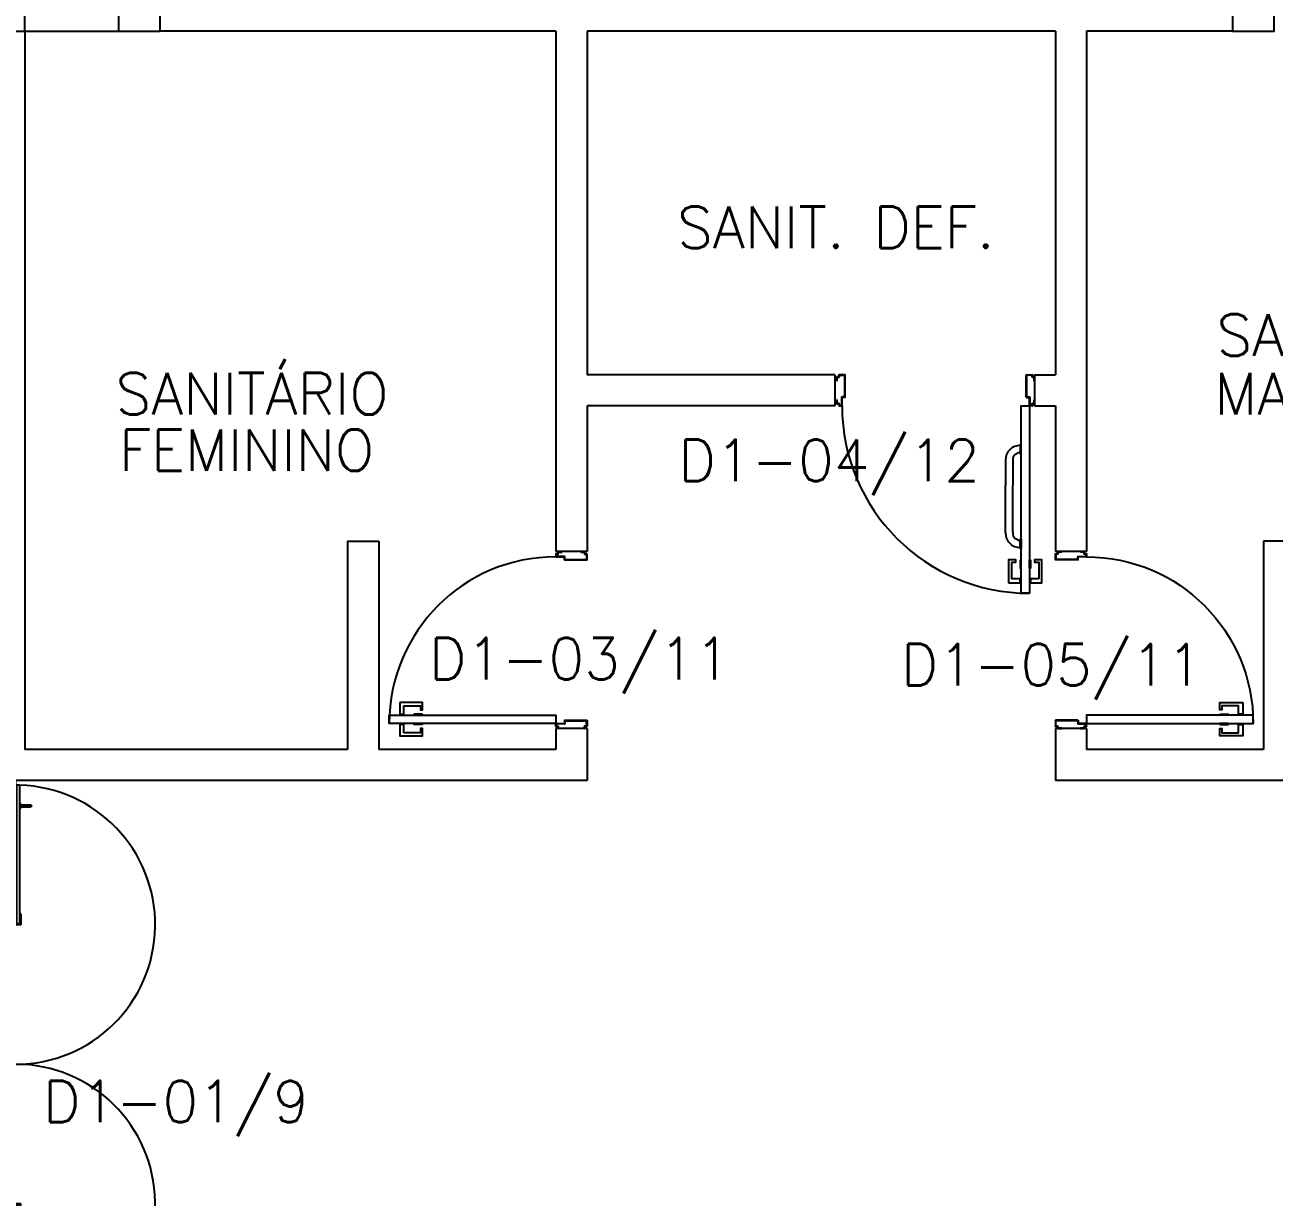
# Model space of a CAD drawing. Header units: millimetres. Extents: x 2801 to 3319, y 1187 to 1422.
# Drawn here: x 3045.72 to 3051.72, y 1261.8 to 1267.43 of the extents above; entities that cross this region are included whole.
import ezdxf

# ---------------------------------------------------------------- set-up
doc = ezdxf.new("R2010")
doc.units = ezdxf.units.MM
for name, color, linetype in [('AR-ALV', 2, 'Continuous'), ('AR-ESTC', 3, 'Continuous'), ('AR-PORTA', 1, 'Continuous'), ('AR-VIDRO', 1, 'Continuous'), ('ENDEREÇO', 2, 'Continuous'), ('maçaneta', 1, 'Continuous'), ('montantes', 1, 'Continuous'), ('mov', 1, 'Continuous'), ('PM-PERFIL U-C', 2, 'Continuous'), ('PM-PUXADOR-V', 1, 'Continuous'), ('pm1', 2, 'Continuous'), ('pm2', 2, 'Continuous'), ('TEXTO', 2, 'Continuous')]:
    doc.layers.add(name, color=color, linetype=linetype)
doc.styles.add('UNB-100', font='simplex.shx', dxfattribs={"height": 0.2})
doc.styles.add('UNB1-100', font='simplex.shx', dxfattribs={"height": 0.2})

# ---------------------------------------------------------------- blocks, each defined once
blk = doc.blocks.new('PV1')
at = {"layer": 'AR-VIDRO'}
for p, q in [((0.6825, 0.02), (0.005, 0.02)), ((0.6825, 0.005), (0.005, 0.005)), ((0.0215, 0.0443), (0.0215, 0.0293)), ((0.0215, 0.0443), (0.6875, 0.0443)), ((0.0215, 0.0293), (0.6875, 0.0293)), ((2.7035, 0.0443), (2.0375, 0.0443)), ((2.7035, 0.0293), (2.0375, 0.0293)), ((2.0425, 0.02), (2.72, 0.02)), ((2.0425, 0.005), (2.72, 0.005)), ((2.7035, 0.0443), (2.7035, 0.0293))]:
    blk.add_line(p, q, dxfattribs=at)
at = {"layer": 'maçaneta'}
for p, q in [((0.1165, 0.0993), (0.1265, 0.0993)), ((0.1165, 0.0493), (0.1165, 0.0993)), ((0.1265, 0.0493), (0.1265, 0.0993)), ((2.5985, 0.0493), (2.5985, 0.0993)), ((2.6085, 0.0993), (2.5985, 0.0993)), ((2.6085, 0.0493), (2.6085, 0.0993)), ((0.1115, 0.0443), (0.1115, 0.0493)), ((0.1115, 0.0493), (0.1315, 0.0493)), ((0.1315, 0.0443), (0.1315, 0.0493)), ((2.6135, 0.0493), (2.5935, 0.0493)), ((2.5935, 0.0443), (2.5935, 0.0493)), ((2.6135, 0.0443), (2.6135, 0.0493))]:
    blk.add_line(p, q, dxfattribs=at)
at = {"layer": 'montantes'}
for p, q in [((0, 0), (0, 0.025)), ((0, 0.025), (0.02, 0.025)), ((0, 0), (0.02, 0)), ((0.005, 0.005), (0.005, 0.02)), ((0.02, 0.02), (0.02, 0.025)), ((0.02, 0), (0.02, 0.005)), ((0.6425, 0.0493), (0.6925, 0.0493)), ((0.6425, 0.025), (0.6925, 0.025)), ((0.6875, 0.025), (0.6675, 0.025)), ((0.6675, 0.02), (0.6675, 0.025)), ((0.6675, 0), (0.6675, 0.005)), ((0.6875, 0), (0.6675, 0)), ((0.6825, 0.005), (0.6825, 0.02)), ((0.6875, 0.0443), (0.6875, 0.0293)), ((0.6875, 0), (0.6875, 0.025)), ((0.6925, 0.0493), (0.6925, 0.025)), ((2.0325, 0.0493), (2.0325, 0.025)), ((2.0825, 0.0493), (2.0325, 0.0493)), ((2.0825, 0.025), (2.0325, 0.025)), ((2.0375, 0.0443), (2.0375, 0.0293)), ((2.0375, 0.025), (2.0575, 0.025)), ((2.0375, 0), (2.0375, 0.025)), ((2.0375, 0), (2.0575, 0)), ((2.0425, 0.005), (2.0425, 0.02)), ((2.0575, 0.02), (2.0575, 0.025)), ((2.0575, 0), (2.0575, 0.005)), ((2.705, 0.02), (2.705, 0.025)), ((2.725, 0.025), (2.705, 0.025)), ((2.705, 0), (2.705, 0.005)), ((2.725, 0), (2.705, 0)), ((2.72, 0.005), (2.72, 0.02)), ((2.725, 0), (2.725, 0.025))]:
    blk.add_line(p, q, dxfattribs=at)
for centre in [(0.6925, 0.02), (2.0325, 0.02)]:
    blk.add_circle(centre, 0.005, dxfattribs=at)
for centre, start, end in [((0.6425, 0.0443), 90, 180), ((0.6425, 0.03), 180, 270), ((2.0825, 0.0443), 0, 90), ((2.0825, 0.03), 270, 0)]:
    blk.add_arc(centre, 0.005, start, end, dxfattribs=at)
at = {"layer": 'mov'}
for centre, start, end in [((0.692, 0.025), 0, 178.35472), ((2.033, 0.025), 1.64528, 180)]:
    blk.add_arc(centre, 0.6705, start, end, dxfattribs=at)
blk = doc.blocks.new('PM3')
at = {"layer": 'maçaneta'}
for points in [[(0.02, 0.825), (-0.035, 0.825), (-0.035, 0.715), (0, 0.715), (0, 0.725), (-0.02, 0.725), (-0.02, 0.8035, -0.414214), (-0.0185, 0.805), (0.02, 0.805)], [(0.125, 0.825), (0.07, 0.825), (0.07, 0.805), (0.1085, 0.805, -0.414214), (0.11, 0.8035), (0.11, 0.725), (0.09, 0.725), (0.09, 0.715), (0.125, 0.715)]]:
    blk.add_lwpolyline(points, format="xyb", close=True, dxfattribs=at)
for points in [[(0.02, 0.715), (0.02, 0.755), (0.025, 0.755), (0.025, 0.715)], [(0.07, 0.715), (0.07, 0.755), (0.065, 0.755), (0.065, 0.715)]]:
    blk.add_lwpolyline(points, close=True, dxfattribs=at)
at = {"layer": 'mov'}
blk.add_arc((0.025, 0.075), 0.8, 0, 90, dxfattribs=at)
at = {"layer": 'PM-PERFIL U-C'}
for p, q in [((0, 0.045), (0, 0.0635)), ((0.0015, 0.065), (0.01, 0.065)), ((0.002, 0.063), (0.002, 0.045)), ((0.0105, 0.063), (0.002, 0.063)), ((0.01, 0.065), (0.01, 0.0735)), ((0.0115, 0.075), (0.0235, 0.075)), ((0.012, 0.073), (0.012, 0.0645)), ((0.023, 0.073), (0.012, 0.073)), ((0.023, 0.0335), (0.023, 0.073)), ((0.025, 0.0735), (0.025, 0.034)), ((0.825, 0.0735), (0.825, 0.034)), ((0.8385, 0.075), (0.8265, 0.075)), ((0.827, 0.073), (0.838, 0.073)), ((0.827, 0.0335), (0.827, 0.073)), ((0.838, 0.073), (0.838, 0.0645)), ((0.8395, 0.063), (0.848, 0.063)), ((0.84, 0.065), (0.84, 0.0735)), ((0.8485, 0.065), (0.84, 0.065)), ((0.848, 0.063), (0.848, 0.045)), ((0.85, 0.045), (0.85, 0.0635)), ((0.002, 0.045), (0, 0.045)), ((0.038, 0.032), (0.0245, 0.032)), ((0.0385, 0.034), (0.025, 0.034)), ((0.038, 0.032), (0.038, -0.073)), ((0.04, 0.0325), (0.04, -0.0735)), ((0.81, 0.0325), (0.81, -0.0735)), ((0.8115, 0.034), (0.825, 0.034)), ((0.812, 0.032), (0.8255, 0.032)), ((0.812, 0.032), (0.812, -0.073)), ((0.848, 0.045), (0.85, 0.045)), ((0, -0.045), (0.002, -0.045)), ((0, -0.0635), (0, -0.045)), ((0.002, -0.045), (0.002, -0.063)), ((0.85, -0.045), (0.848, -0.045)), ((0.848, -0.045), (0.848, -0.063)), ((0.85, -0.0635), (0.85, -0.045)), ((0.01, -0.065), (0.0015, -0.065)), ((0.002, -0.063), (0.0105, -0.063)), ((0.01, -0.0735), (0.01, -0.065)), ((0.0385, -0.075), (0.0115, -0.075)), ((0.012, -0.0645), (0.012, -0.073)), ((0.012, -0.073), (0.038, -0.073)), ((0.8115, -0.075), (0.8385, -0.075)), ((0.838, -0.073), (0.812, -0.073)), ((0.838, -0.0645), (0.838, -0.073)), ((0.848, -0.063), (0.8395, -0.063)), ((0.84, -0.0735), (0.84, -0.065)), ((0.84, -0.065), (0.8485, -0.065))]:
    blk.add_line(p, q, dxfattribs=at)
for centre, start, end in [((0.0015, 0.0635), 90, 180), ((0.0115, 0.0735), 90, 180), ((0.0105, 0.0645), 270, 0), ((0.0235, 0.0735), 360, 90), ((0.8265, 0.0735), 90, 180), ((0.8395, 0.0645), 180, 270), ((0.8385, 0.0735), 0, 90), ((0.8485, 0.0635), 0, 90), ((0.0245, 0.0335), 180, 270), ((0.0385, 0.0325), 0, 90), ((0.8115, 0.0325), 90, 180), ((0.8255, 0.0335), 270, 0), ((0.0015, -0.0635), 180, 270), ((0.0115, -0.0735), 180, 270), ((0.0105, -0.0645), 0, 90), ((0.0385, -0.0735), 269.93864, 0), ((0.8115, -0.0735), 180, 270.06136), ((0.8395, -0.0645), 90, 180), ((0.8385, -0.0735), 270, 0), ((0.8485, -0.0635), 270, 0)]:
    blk.add_arc(centre, 0.0015, start, end, dxfattribs=at)
at = {"layer": 'pm1'}
blk.add_lwpolyline([(0.065, 0.875), (0.065, 0.075), (0.025, 0.075), (0.025, 0.875)], close=True, dxfattribs=at)
blk = doc.blocks.new('marco-d')
at = {"layer": 'PM-PERFIL U-C'}
for p, q in [((-0.0135, 0), (-0.0015, 0)), ((-0.025, -0.03), (-0.025, -0.0115)), ((-0.023, -0.03), (-0.025, -0.03)), ((-0.0235, -0.01), (-0.015, -0.01)), ((-0.0145, -0.012), (-0.023, -0.012)), ((-0.023, -0.012), (-0.023, -0.03)), ((-0.015, -0.01), (-0.015, -0.0015)), ((-0.002, -0.002), (-0.013, -0.002)), ((-0.013, -0.002), (-0.013, -0.0105)), ((-0.002, -0.0415), (-0.002, -0.002)), ((0.013, -0.043), (-0.0005, -0.043)), ((0, -0.0015), (0, -0.041)), ((0.0135, -0.041), (0, -0.041)), ((0.013, -0.043), (0.013, -0.148)), ((0.015, -0.0425), (0.015, -0.1485)), ((-0.025, -0.1385), (-0.025, -0.12)), ((-0.025, -0.12), (-0.023, -0.12)), ((-0.023, -0.12), (-0.023, -0.138)), ((-0.015, -0.14), (-0.0235, -0.14)), ((-0.023, -0.138), (-0.0145, -0.138)), ((-0.015, -0.1485), (-0.015, -0.14)), ((0.0135, -0.15), (-0.0135, -0.15)), ((-0.013, -0.1395), (-0.013, -0.148)), ((-0.013, -0.148), (0.013, -0.148))]:
    blk.add_line(p, q, dxfattribs=at)
for centre, start, end in [((-0.0135, -0.0015), 90, 180), ((-0.0015, -0.0015), 360, 90), ((-0.0235, -0.0115), 90, 180), ((-0.0145, -0.0105), 270, 0), ((-0.0005, -0.0415), 180, 270), ((0.0135, -0.0425), 0, 90), ((-0.0235, -0.1385), 180, 270), ((-0.0135, -0.1485), 180, 270), ((-0.0145, -0.1395), 0, 90), ((0.0135, -0.1485), 269.93864, 0)]:
    blk.add_arc(centre, 0.0015, start, end, dxfattribs=at)
blk = doc.blocks.new('marco-e')
at = {"layer": 'PM-PERFIL U-C'}
for p, q in [((-0.015, -0.0425), (-0.015, -0.1485)), ((-0.0135, -0.041), (0, -0.041)), ((-0.013, -0.043), (0.0005, -0.043)), ((-0.013, -0.043), (-0.013, -0.148)), ((0, -0.0015), (0, -0.041)), ((0.0135, 0), (0.0015, 0)), ((0.002, -0.0415), (0.002, -0.002)), ((0.002, -0.002), (0.013, -0.002)), ((0.013, -0.002), (0.013, -0.0105)), ((0.0145, -0.012), (0.023, -0.012)), ((0.015, -0.01), (0.015, -0.0015)), ((0.0235, -0.01), (0.015, -0.01)), ((0.023, -0.012), (0.023, -0.03)), ((0.023, -0.03), (0.025, -0.03)), ((0.025, -0.03), (0.025, -0.0115)), ((-0.0135, -0.15), (0.0135, -0.15)), ((0.013, -0.148), (-0.013, -0.148)), ((0.013, -0.1395), (0.013, -0.148)), ((0.023, -0.138), (0.0145, -0.138)), ((0.015, -0.14), (0.0235, -0.14)), ((0.015, -0.1485), (0.015, -0.14)), ((0.025, -0.12), (0.023, -0.12)), ((0.023, -0.12), (0.023, -0.138)), ((0.025, -0.1385), (0.025, -0.12))]:
    blk.add_line(p, q, dxfattribs=at)
for centre, start, end in [((-0.0135, -0.0425), 90, 180), ((0.0015, -0.0015), 90, 180), ((0.0005, -0.0415), 270, 0), ((0.0145, -0.0105), 180, 270), ((0.0135, -0.0015), 0, 90), ((0.0235, -0.0115), 0, 90), ((-0.0135, -0.1485), 180, 270.06136), ((0.0145, -0.1395), 90, 180), ((0.0135, -0.1485), 270, 0), ((0.0235, -0.1385), 270, 0)]:
    blk.add_arc(centre, 0.0015, start, end, dxfattribs=at)
blk = doc.blocks.new('PM4')
at = {"layer": 'maçaneta'}
for points in [[(0.02, 1), (-0.035, 1), (-0.035, 0.89), (0, 0.89), (0, 0.9), (-0.02, 0.9), (-0.02, 0.9785, -0.414214), (-0.0185, 0.98), (0.02, 0.98)], [(0.125, 1), (0.07, 1), (0.07, 0.98), (0.1085, 0.98, -0.414214), (0.11, 0.9785), (0.11, 0.9), (0.09, 0.9), (0.09, 0.89), (0.125, 0.89)]]:
    blk.add_lwpolyline(points, format="xyb", close=True, dxfattribs=at)
for points in [[(0.02, 0.89), (0.02, 0.93), (0.025, 0.93), (0.025, 0.89)], [(0.07, 0.89), (0.07, 0.93), (0.065, 0.93), (0.065, 0.89)]]:
    blk.add_lwpolyline(points, close=True, dxfattribs=at)
at = {"layer": 'mov'}
blk.add_arc((0.025, 0.15), 0.9, 0, 90, dxfattribs=at)
at = {"layer": 'PM-PUXADOR-V'}
for p, q in [((0.105, 0.755), (0.105, 0.53)), ((0.14, 0.76), (0.14, 0.755)), ((0.14, 0.755), (0.14, 0.53)), ((0.105, 0.415), (0.105, 0.53)), ((0.14, 0.415), (0.14, 0.53)), ((0.105, 0.41), (0.105, 0.415)), ((0.14, 0.41), (0.14, 0.415))]:
    blk.add_line(p, q, dxfattribs=at)
for points in [[(0.065, 0.835), (0.07, 0.835), (0.07, 0.79), (0.065, 0.79)], [(0.065, 0.335), (0.07, 0.335), (0.07, 0.38), (0.065, 0.38)]]:
    blk.add_lwpolyline(points, close=True, dxfattribs=at)
blk.add_lwpolyline([(0.105, 0.755), (0.105, 0.76, 0.414214), (0.07, 0.795)], format="xyb", dxfattribs=at)
for centre, radius, start, end in [((0.07, 0.76), 0.07, 0, 90), ((0.07, 0.41), 0.035, 270, 0), ((0.07, 0.41), 0.07, 270, 0)]:
    blk.add_arc(centre, radius, start, end, dxfattribs=at)
at = {"layer": 'pm2'}
blk.add_lwpolyline([(0.065, 1.05), (0.065, 0.15), (0.025, 0.15), (0.025, 1.05)], close=True, dxfattribs=at)
at = {"layer": 'pm1'}
for name, p in [('marco-d', (0.025, 0.15)), ('marco-e', (0.925, 0.15))]:
    blk.add_blockref(name, p, dxfattribs=at)

msp = doc.modelspace()

# ---------------------------------------------------------------- linework, layer by layer
at = {"layer": 'AR-ALV'}
for p, q in [((3045.7249, 1267.3998), (3045.7249, 1263.9498)), ((3045.7249, 1267.3998), (3046.1749, 1267.3998)), ((3048.2749, 1267.3998), (3046.3749, 1267.3998)), ((3048.2749, 1267.3998), (3048.2749, 1264.8998)), ((3048.4249, 1267.3998), (3048.4249, 1265.7498)), ((3050.6749, 1267.3998), (3048.4249, 1267.3998)), ((3050.6749, 1267.3998), (3050.6749, 1265.7498)), ((3050.8249, 1267.3998), (3050.8249, 1264.8998)), ((3051.5249, 1267.3998), (3050.8249, 1267.3998)), ((3049.6149, 1265.7498), (3048.4249, 1265.7498)), ((3049.6149, 1265.7498), (3049.6149, 1265.5998)), ((3050.5749, 1265.7498), (3050.5749, 1265.5998)), ((3050.5749, 1265.7498), (3050.6749, 1265.7498)), ((3049.6149, 1265.5998), (3048.4249, 1265.5998)), ((3048.4249, 1265.5998), (3048.4249, 1264.8998)), ((3050.5749, 1265.5998), (3050.6749, 1265.5998)), ((3050.6749, 1265.5998), (3050.6749, 1264.8998)), ((3047.2749, 1264.9498), (3047.4249, 1264.9498)), ((3047.2749, 1264.9498), (3047.2749, 1263.9498)), ((3047.4249, 1264.9498), (3047.4249, 1263.9498)), ((3051.8249, 1264.9498), (3051.6749, 1264.9498)), ((3051.6749, 1264.9498), (3051.6749, 1263.9498)), ((3048.4249, 1264.8998), (3048.2749, 1264.8998)), ((3050.8249, 1264.8998), (3050.6749, 1264.8998)), ((3048.4249, 1264.0498), (3048.2749, 1264.0498)), ((3048.2749, 1264.0498), (3048.2749, 1263.9498)), ((3048.4249, 1264.0498), (3048.4249, 1263.7998)), ((3050.6749, 1264.0498), (3050.6749, 1263.7998)), ((3050.8249, 1264.0498), (3050.6749, 1264.0498)), ((3050.8249, 1264.0498), (3050.8249, 1263.9498)), ((3047.2749, 1263.9498), (3045.7249, 1263.9498)), ((3048.2749, 1263.9498), (3047.4249, 1263.9498)), ((3051.6749, 1263.9498), (3050.8249, 1263.9498)), ((3048.4249, 1263.7998), (3045.5249, 1263.7998)), ((3055.1249, 1263.7998), (3050.6749, 1263.7998))]:
    msp.add_line(p, q, dxfattribs=at)
at = {"layer": 'AR-ESTC'}
for points in [[(3045.5249, 1267.3998), (3045.7249, 1267.3998), (3045.7249, 1267.9998), (3045.5249, 1267.9998)], [(3046.1749, 1267.3998), (3046.3749, 1267.3998), (3046.3749, 1267.9998), (3046.1749, 1267.9998)], [(3051.5249, 1267.3998), (3051.7249, 1267.3998), (3051.7249, 1267.9998), (3051.5249, 1267.9998)]]:
    msp.add_lwpolyline(points, close=True, dxfattribs=at)

# ---------------------------------------------------------------- block references
at = {"layer": 'AR-PORTA'}
for name, p, rotation in [('PM4', (3050.5749, 1265.7498), 180), ('PM3', (3048.3499, 1264.0498), 90), ('PV1', (3045.6549, 1263.7998), 270)]:
    msp.add_blockref(name, p, dxfattribs=dict(at, rotation=rotation))
at = {"layer": 'AR-PORTA', "xscale": -1, "rotation": 270}
msp.add_blockref('PM3', (3050.7499, 1264.0498), dxfattribs=at)

# ---------------------------------------------------------------- texts
at = {"layer": 'ENDEREÇO', "style": 'UNB1-100'}
for s, p in [('D1-04/12', (3048.864, 1265.2378)), ('D1-03/11', (3047.6656, 1264.2859)), ('D1-05/11', (3049.9324, 1264.257)), ('D1-01/9', (3045.8116, 1262.1585))]:
    msp.add_text(s, height=0.2, dxfattribs=at).set_placement(p)
at = {"layer": 'TEXTO', "style": 'UNB-100'}
for s, p in [('SANIT. DEF.', (3048.8573, 1266.3581)), ('SANITÁRIO', (3051.4484, 1265.8399)), ('SANITÁRIO', (3046.1601, 1265.5581)), ('MASCULINO', (3051.4387, 1265.5581)), ('FEMININO', (3046.1767, 1265.2874))]:
    msp.add_text(s, height=0.2, dxfattribs=at).set_placement(p)

doc.saveas('drawing.dxf')
